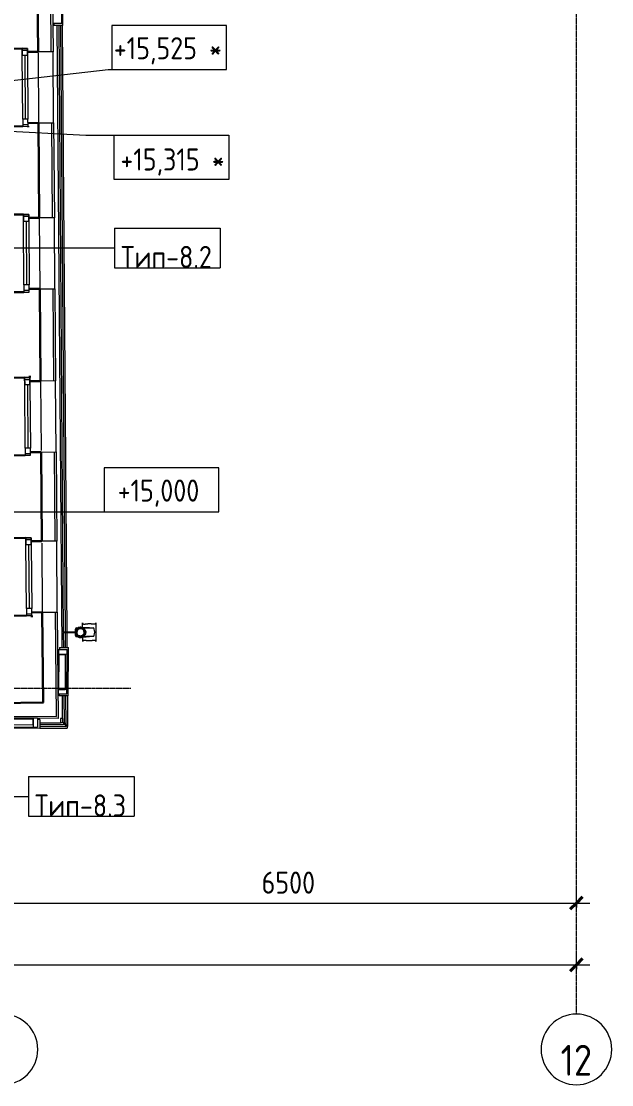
# Model space of a CAD drawing. Header units: millimetres. Extents: x -10051 to 73829, y -4843 to 44223.
# Drawn here: x 49062 to 55750, y -4499 to 7551 of the extents above; entities that cross this region are included whole.
import ezdxf

# ---------------------------------------------------------------- set-up
doc = ezdxf.new("R2010")
doc.units = ezdxf.units.MM
doc.linetypes.add('ADSK_Линия сетки', pattern=[25, 20, -2.5, 0, -2.5])
for name, color, linetype, lineweight in [('_ Окна', 7, 'Continuous', 9), ('Аннотация', 7, 'Continuous', 20), ('Марки', 7, 'Continuous', 20), ('Обобщенные модели', 7, 'Continuous', 18), ('Окна', 7, 'Continuous', 9), ('Оси', 7, 'Continuous', 9), ('Отметки', 7, 'Continuous', 9), ('Размеры', 7, 'Continuous', 9), ('Размеры-100', 7, 'Continuous', 9), ('Стены наружные', 7, 'Continuous', 18), ('Стены несущие', 7, 'Continuous', 30), ('Стены отделка', 7, 'Continuous', 30), ('Стены штриховка', 7, 'Continuous', 9)]:
    doc.layers.add(name, color=color, linetype=linetype, lineweight=lineweight)
doc.styles.add('GOST Common', font='GOST_Common.ttf', dxfattribs={"width": 0.9, "height": 350})
doc.styles.add('GOST Common_2', font='GOST_Common.ttf', dxfattribs={"width": 0.9, "height": 250})
doc.styles.add('GOST Common_B', font='', dxfattribs={"width": 0.9, "height": 250})
doc.styles.get('GOST Common_B').set_extended_font_data('GOST Common', bold=True)
doc.dimstyles.new('ADSK_Основной_2_5_мм_Оси', dxfattribs={"dimscale": 304.8, "dimtxt": 251.428749, "dimasz": 0.463911, "dimexe": 0.492126, "dimexo": 0.492126, "dimgap": 0.098425, "dimtad": 1, "dimrnd": 0.01, "dimdsep": 46, "dimtxsty": 'GOST Common_2', "dimblk1": 'OBLIQUE', "dimblk2": 'OBLIQUE', "dimsah": 1, "dimcen": 0.09, "dimdle": 0.492126, "dimazin": 2, "dimtfac": 1, "dimtdec": 4, "dimtix": 1, "dimtmove": 0, "dimatfit": 3, "dimfxl": 1, "dimtvp": 1, "dimtolj": 1, "dimtzin": 0, "dimlwd": 20, "dimlwe": 20, "dimarcsym": 2})

# ---------------------------------------------------------------- blocks, each defined once
blk = doc.blocks.new('окна_rehau_однопольное_фрамуга_сверху - 840х2230 _глухое_ _нов_ ок-21_-2152302-План потолков 4-го этажа')
at = {"layer": '_ Окна', "lineweight": 18}
for p, q in [((-440, 75), (-440, 135)), ((-440, 135), (-360, 135)), ((-360, 135), (-360, 75)), ((360, 135), (360, 75)), ((440, 135), (360, 135)), ((440, 75), (440, 135)), ((-360, 75), (-440, 75)), ((360, 75), (440, 75))]:
    blk.add_line(p, q, dxfattribs=at)
at = {"layer": '_ Окна'}
for p, q in [((-420, 75), (-420, 135)), ((420, 75), (420, 135)), ((-360, 105), (360, 105))]:
    blk.add_line(p, q, dxfattribs=at)
at = {"layer": 'Окна'}
for p, q in [((-440, 135), (-440, 75)), ((-360, 135), (-440, 135)), ((-360, 135), (360, 135)), ((440, 135), (360, 135)), ((440, 75), (440, 135)), ((-440, 75), (-360, 75)), ((360, 75), (-360, 75)), ((360, 75), (440, 75))]:
    blk.add_line(p, q, dxfattribs=at)
blk = doc.blocks.new('Водосток - Тип 1 _карниз больше 490мм_-5165756-План потолков 4-го этажа')
at = {"layer": 'Обобщенные модели'}
for p, q in [((19, 335), (25, 335)), ((75, 185), (75, 306)), ((75, 264), (75, 306)), ((175, 306), (175, 184)), ((175, 306), (175, 264)), ((225, 335), (231, 335)), ((25, 185), (19, 185)), ((75, 173), (75, 183)), ((75, 114), (75, 147)), ((75, 114), (75, 147)), ((175, 177), (175, 173)), ((175, 147), (175, 114)), ((175, 147), (175, 114)), ((231, 185), (225, 185)), ((120, -30), (120, 109)), ((130, 109), (130, -30)), ((120, -30), (130, -30))]:
    blk.add_line(p, q, dxfattribs=at)
at = {"layer": 'Обобщенные модели', "flags": 128}
for points in [[(75, 264), (75, 258), (75, 252), (75, 247), (75, 242), (75, 236), (75, 231), (75, 226), (75, 221), (75, 216), (75, 212), (75, 207), (75, 203), (75, 199), (75, 195), (75, 191), (75, 188), (75, 184), (75, 181), (75, 178), (75, 175), (75, 173)], [(75, 184), (75, 189), (75, 194), (75, 199), (75, 204), (75, 208), (75, 213), (75, 217), (75, 221), (75, 225), (75, 229), (75, 232), (75, 236), (75, 239), (75, 242), (75, 245), (75, 247), (75, 249), (75, 252), (75, 253), (75, 255), (75, 256), (75, 258), (75, 259), (75, 259), (75, 260), (75, 260)], [(175, 173), (175, 174), (175, 177), (175, 180), (175, 183), (175, 186), (175, 190), (175, 193), (175, 197), (175, 201), (175, 205), (175, 210), (175, 214), (175, 219), (175, 224), (175, 229), (175, 234), (175, 239), (175, 245), (175, 250), (175, 256), (175, 261), (175, 264)], [(175, 260), (175, 260), (175, 259), (175, 258), (175, 257), (175, 256), (175, 254), (175, 252), (175, 250), (175, 248), (175, 246), (175, 243), (175, 240), (175, 237), (175, 234), (175, 230), (175, 227), (175, 223), (175, 219), (175, 215), (175, 210), (175, 206), (175, 201), (175, 196), (175, 191), (175, 186), (175, 184)], [(75, 173), (75, 178), (75, 183)], [(175, 177), (175, 175), (175, 173)]]:
    blk.add_lwpolyline(points, dxfattribs=at)
at = {"layer": 'Обобщенные модели', "lineweight": 40}
for radius, start, end in [(52, 90, 270), (50, 90, 270), (50, 90, 270), (52, 270, 90), (50, 270, 90), (50, 270, 90)]:
    blk.add_arc((125, 160), radius, start, end, dxfattribs=at)
at = {"layer": 'Обобщенные модели'}
for centre, major_axis, start_param, end_param in [((125, 306), (-50, 0), 4.712389, 6.283185), ((125, 306), (-50, 0), 4.712389, 6.283185), ((125, 306), (-50, 0), 3.141593, 4.712389), ((125, 306), (-50, 0), 3.141593, 4.712389), ((125, 114), (50, 0), 2.395226, 4.614684), ((125, 114), (50, 0), 2.395226, 4.614684), ((125, 114), (50, 0), 4.80927, 7.029552), ((125, 114), (50, 0), 4.80927, 7.029552)]:
    blk.add_ellipse(centre, major_axis=major_axis, ratio=0.309017, start_param=start_param, end_param=end_param, dxfattribs=at)
for points, knots in [([(19, 185), (21, 185), (25, 186), (29, 189), (31, 192), (32, 195), (32, 197), (32, 199), (32, 202), (32, 204), (32, 206), (32, 209), (32, 211), (31, 214), (31, 217), (31, 220), (30, 223), (30, 226), (29, 229), (29, 232), (29, 236), (28, 240), (28, 246), (27, 255), (27, 265), (28, 274), (28, 280), (29, 284), (29, 288), (29, 291), (30, 294), (30, 297), (31, 300), (31, 303), (31, 306), (32, 309), (32, 311), (32, 314), (32, 316), (32, 318), (32, 321), (32, 323), (32, 325), (31, 328), (29, 331), (25, 334), (21, 335), (19, 335)], [-1, -1, -1, -1, -0.941176, -0.882353, -0.852941, -0.823529, -0.808824, -0.794118, -0.779412, -0.764706, -0.75, -0.735294, -0.720588, -0.705882, -0.691176, -0.676471, -0.661765, -0.647059, -0.632353, -0.617647, -0.602941, -0.588235, -0.558824, -0.529412, -0.470588, -0.441176, -0.411765, -0.397059, -0.382353, -0.367647, -0.352941, -0.338235, -0.323529, -0.308824, -0.294118, -0.279412, -0.264706, -0.25, -0.235294, -0.220588, -0.205882, -0.191176, -0.176471, -0.147059, -0.117647, -0.058824, 0, 0, 0, 0]), ([(19, 335), (22, 335), (29, 335), (39, 335), (48, 335), (56, 335), (61, 335), (65, 335), (68, 335), (71, 335), (74, 335), (78, 335), (81, 335), (84, 335), (86, 335), (88, 335), (90, 335), (93, 335), (96, 335), (100, 335), (102, 335), (105, 335), (107, 335), (110, 335), (116, 335), (121, 335), (125, 335)], [-1, -1, -1, -1, -0.875, -0.75, -0.625, -0.5625, -0.5, -0.46875, -0.4375, -0.40625, -0.375, -0.34375, -0.3125, -0.28125, -0.265625, -0.25, -0.234375, -0.21875, -0.1875, -0.15625, -0.140625, -0.125, -0.109375, -0.09375, -0.0625, 0, 0, 0, 0]), ([(125, 335), (129, 335), (134, 335), (140, 335), (143, 335), (145, 335), (148, 335), (150, 335), (154, 335), (157, 335), (160, 335), (162, 335), (164, 335), (166, 335), (169, 335), (172, 335), (176, 335), (179, 335), (182, 335), (185, 335), (189, 335), (194, 335), (202, 335), (211, 335), (221, 335), (228, 335), (231, 335)], [-1, -1, -1, -1, -0.9375, -0.90625, -0.890625, -0.875, -0.859375, -0.84375, -0.8125, -0.78125, -0.765625, -0.75, -0.734375, -0.71875, -0.6875, -0.65625, -0.625, -0.59375, -0.5625, -0.53125, -0.5, -0.4375, -0.375, -0.25, -0.125, 0, 0, 0, 0]), ([(231, 335), (229, 335), (225, 334), (221, 331), (219, 328), (218, 325), (218, 323), (218, 321), (218, 318), (218, 316), (218, 314), (218, 311), (218, 309), (219, 306), (219, 303), (219, 300), (220, 297), (220, 294), (221, 291), (221, 288), (221, 284), (222, 280), (222, 274), (223, 265), (223, 255), (222, 246), (222, 240), (221, 236), (221, 232), (221, 229), (220, 226), (220, 223), (219, 220), (219, 217), (219, 214), (218, 211), (218, 209), (218, 206), (218, 204), (218, 202), (218, 199), (218, 197), (218, 195), (219, 192), (221, 189), (225, 186), (229, 185), (231, 185)], [-1, -1, -1, -1, -0.941176, -0.882353, -0.852941, -0.823529, -0.808824, -0.794118, -0.779412, -0.764706, -0.75, -0.735294, -0.720588, -0.705882, -0.691176, -0.676471, -0.661765, -0.647059, -0.632353, -0.617647, -0.602941, -0.588235, -0.558824, -0.529412, -0.470588, -0.441176, -0.411765, -0.397059, -0.382353, -0.367647, -0.352941, -0.338235, -0.323529, -0.308824, -0.294118, -0.279412, -0.264706, -0.25, -0.235294, -0.220588, -0.205882, -0.191176, -0.176471, -0.147059, -0.117647, -0.058824, 0, 0, 0, 0]), ([(74, 185), (73, 185), (71, 185), (68, 185), (65, 185), (61, 185), (56, 185), (48, 185), (39, 185), (29, 185), (22, 185), (19, 185)], [-0.625, -0.625, -0.625, -0.625, -0.59375, -0.5625, -0.53125, -0.5, -0.4375, -0.375, -0.25, -0.125, 0, 0, 0, 0]), ([(231, 185), (228, 185), (221, 185), (211, 185), (202, 185), (194, 185), (189, 185), (185, 185), (182, 185), (179, 185), (177, 185), (176, 185)], [-1, -1, -1, -1, -0.875, -0.75, -0.625, -0.5625, -0.5, -0.46875, -0.4375, -0.40625, -0.375, -0.375, -0.375, -0.375])]:
    blk.add_open_spline(points, degree=3, knots=knots, dxfattribs=at)
blk = doc.blocks.new('Ось сетки - Круг_Ø8 мм-8258-План потолков 4-го этажа')
at = {"layer": 'Оси', "lineweight": 20}
for start, end in [(360, 180), (180, 360)]:
    blk.add_arc((0, 0), 4, start, end, dxfattribs=at)
blk = doc.blocks.new('DIMBLOCK17-План потолков 4-го этажа')
at = {"layer": 'Размеры-100', "lineweight": 20, "transparency": 16777216}
for p, q in [((48850, -2441), (48850, -2291)), ((55350, -2441), (55350, -2291)), ((48850, -2441), (55500, -2441)), ((48850, -2441), (48850, -2491)), ((55350, -2441), (55350, -2491))]:
    blk.add_line(p, q, dxfattribs=at)
at = {"layer": 'Размеры-100', "lineweight": 40, "transparency": 16777216}
for p, q in [((48850, -2441), (48920, -2370)), ((55350, -2441), (55420, -2370)), ((48850, -2441), (48779, -2511)), ((55350, -2441), (55279, -2511))]:
    blk.add_line(p, q, dxfattribs=at)
at = {"layer": 'Размеры-100', "color": 0, "lineweight": 20, "transparency": 16777216, "insert": (51784, -2084), "char_height": 250, "width": 756.84, "attachment_point": 1, "line_spacing_factor": 1.022761, "style": 'GOST Common_2'}
blk.add_mtext('6500', dxfattribs=at)
blk = doc.blocks.new('_Oblique')
at = {"color": 0, "linetype": 'ByBlock', "lineweight": -2}
blk.add_line((-0.5, -0.5), (0.5, 0.5), dxfattribs=at)
blk = doc.blocks.new('DIMBLOCK18-План потолков 4-го этажа')
at = {"layer": 'Размеры-100', "lineweight": 20, "transparency": 16777216}
for p, q in [((-6500, -3141), (-6500, -2991)), ((55350, -3141), (55350, -2991)), ((-6650, -3141), (55500, -3141)), ((-6500, -3141), (-6500, -3191)), ((55350, -3141), (55350, -3191))]:
    blk.add_line(p, q, dxfattribs=at)
at = {"layer": 'Размеры-100', "lineweight": 40, "transparency": 16777216}
for p, q in [((-6500, -3141), (-6430, -3070)), ((55350, -3141), (55420, -3070)), ((-6500, -3141), (-6571, -3211)), ((55350, -3141), (55279, -3211))]:
    blk.add_line(p, q, dxfattribs=at)
at = {"layer": 'Размеры-100', "color": 0, "lineweight": 20, "transparency": 16777216, "insert": (24054, -2784), "char_height": 250, "width": 889.8, "attachment_point": 1, "line_spacing_factor": 1.022761, "style": 'GOST Common_2'}
blk.add_mtext('61850', dxfattribs=at)
blk = doc.blocks.new('ADSK_Марка_Потолок - ADSK_Марка и Смещение от уровня-155896-План потолков 4-го этажа')
at = {"layer": 'Марки'}
for p, q in [((-6, 4.5), (-6, 0)), ((-6, 4.5), (6, 4.5)), ((6, 4.5), (6, 0)), ((-6, 0), (6, 0))]:
    blk.add_line(p, q, dxfattribs=at)
blk = doc.blocks.new('Высотные отметки - Рамка-12095-План потолков 4-го этажа')
at = {"layer": 'Аннотация'}
for p, q in [((-6.5, 0), (-6.5, 5)), ((-6.5, 5), (6.5, 5)), ((6.5, 5), (6.5, 0)), ((6.5, 0), (-6.5, 0))]:
    blk.add_line(p, q, dxfattribs=at)

msp = doc.modelspace()

# ---------------------------------------------------------------- linework, layer by layer
at = {"layer": 'Марки'}
for p, q in [((48474.09, 4983.359), (50116.405, 4983.359)), ((48695.612, -1231.63), (49142.387, -1231.63))]:
    msp.add_line(p, q, dxfattribs=at)
at = {"layer": 'Оси', "linetype": 'ADSK_Линия сетки'}
for p, q in [((55349.565, -3698.875), (55349.565, 44222.998)), ((-9251.096, -5), (50302.279, -5))]:
    msp.add_line(p, q, dxfattribs=at)
at = {"layer": 'Отметки', "lineweight": 20}
for p, q in [((48486.451, 6828.715), (50047.15, 7002.871)), ((50047.15, 7002.871), (50737.073, 7002.871)), ((48593.753, 6323.388), (49793.619, 6259.318)), ((49793.619, 6259.318), (50764.308, 6259.318)), ((48062.863, 1990.851), (50353.211, 1990.851)), ((50353.211, 1990.851), (50650.75, 1990.851))]:
    msp.add_line(p, q, dxfattribs=at)
at = {"layer": 'Стены наружные'}
for p, q in [((49519.677, 7528.534), (49515.882, 8028.52)), ((49532.372, 7503.586), (49528.198, 8053.57)), ((49419.782, 7527.776), (49519.677, 7528.534)), ((49432.185, 7527.87), (49432.375, 7502.827)), ((49532.372, 7503.586), (49432.375, 7502.827)), ((49523.451, 456.468), (49469.97, 7503.112)), ((49542.127, 630.903), (49489.968, 7503.264)), ((49562.126, 630.984), (49509.967, 7503.416)), ((49582.125, 631.064), (49529.966, 7503.568)), ((49252.317, 7193.088), (49258.342, 6399.165)), ((49428.337, 6400.455), (49422.228, 7205.432)), ((49266.501, 5324.196), (49272.61, 4519.219)), ((49442.605, 4520.509), (49436.496, 5325.486)), ((49280.541, 3474.249), (49286.499, 2689.272)), ((49456.646, 2670.562), (49450.536, 3475.539)), ((49294.468, 1639.302), (49300.425, 854.324)), ((49470.421, 855.615), (49464.311, 1660.591)), ((49543.452, 456.328), (49542.2, 621.244)), ((49563.453, 456.188), (49562.199, 621.396)), ((49583.454, 456.048), (49582.198, 621.548)), ((49482.607, 431.797), (49479.106, -68.191)), ((49482.257, 381.798), (49582.255, 381.098)), ((49482.607, 431.797), (49582.605, 431.097)), ((49495.288, 456.665), (49495.113, 431.71)), ((49495.288, 456.665), (49595.285, 455.965)), ((49579.104, -68.891), (49582.605, 431.097)), ((49591.434, -94.022), (49595.285, 455.965)), ((49479.106, -68.191), (49579.104, -68.891)), ((49488.084, -18.252), (49479.456, -18.192)), ((49491.612, -68.278), (49491.437, -93.321)), ((49591.434, -94.022), (49491.437, -93.321)), ((49529.562, -348.729), (49527.626, -93.575)), ((49549.942, -398.872), (49547.626, -93.715)), ((49579.454, -18.892), (49558.083, -18.742)), ((49570.095, -419.013), (49567.627, -93.855)), ((49590.248, -439.154), (49587.628, -93.995)), ((49247.004, -347.091), (48747.016, -343.59)), ((49197.005, -346.741), (49196.305, -446.738)), ((49247.004, -347.091), (49246.304, -447.089)), ((49271.872, -359.772), (49246.917, -359.597)), ((49271.872, -359.772), (49271.172, -459.769)), ((49504.925, -348.556), (49504.575, -398.555)), ((49529.562, -348.729), (49504.925, -348.556)), ((49529.561, -348.729), (49529.941, -398.731)), ((48721.185, -455.918), (49271.172, -459.769)), ((48746.316, -443.588), (49246.304, -447.089)), ((49271.192, -456.92), (49580.253, -459.084)), ((49271.332, -436.921), (49560.1, -438.943)), ((49271.472, -416.922), (49539.947, -418.802)), ((49271.612, -396.924), (49504.575, -398.555)), ((49529.941, -398.731), (49504.575, -398.554)), ((49540.087, -398.803), (49539.947, -418.802)), ((49550.093, -418.873), (49539.947, -418.802)), ((49549.942, -398.872), (49540.087, -398.803)), ((49549.942, -398.872), (49550.093, -418.873)), ((49560.24, -418.944), (49560.1, -438.943)), ((49570.246, -439.014), (49560.1, -438.943)), ((49570.095, -419.013), (49560.24, -418.944)), ((49570.094, -419.013), (49570.246, -439.014)), ((49580.393, -439.085), (49580.253, -459.084)), ((49590.248, -439.154), (49580.393, -439.085))]:
    msp.add_line(p, q, dxfattribs=at)
at = {"layer": 'Стены несущие'}
for p, q in [((49252.233, 7204.142), (49244.224, 8259.429)), ((49071.934, 7242.774), (48741.944, 7240.27)), ((49252.233, 7204.142), (49132.236, 7203.231)), ((49138.346, 6398.254), (49258.342, 6399.165)), ((49266.501, 5324.196), (49258.342, 6399.165)), ((48748.623, 6360.295), (49078.613, 6362.8)), ((49138.695, 6352.201), (49138.611, 6363.255)), ((49086.203, 5362.828), (48756.212, 5360.324)), ((49266.501, 5324.196), (49146.504, 5323.285)), ((48762.891, 4480.349), (49092.881, 4482.854)), ((49152.614, 4518.308), (49272.61, 4519.219)), ((49280.541, 3474.249), (49272.61, 4519.219)), ((49100.243, 3512.882), (48770.252, 3510.377)), ((49160.241, 3513.337), (49160.089, 3533.337)), ((49280.541, 3474.249), (49160.545, 3473.338)), ((49166.654, 2668.361), (49286.651, 2669.272)), ((49286.651, 2669.272), (49294.316, 1659.301)), ((48776.931, 2630.403), (49106.922, 2632.907)), ((49114.018, 1697.934), (48784.027, 1695.43)), ((49294.316, 1659.301), (49174.319, 1658.391)), ((49180.429, 853.414), (49300.425, 854.324)), ((49308.198, -169.733), (49300.425, 854.324)), ((48790.706, 815.455), (49120.696, 817.959)), ((49180.846, 798.415), (49180.695, 818.415)), ((49308.198, -169.733), (48798.212, -173.604))]:
    msp.add_line(p, q, dxfattribs=at)
at = {"layer": 'Стены отделка', "lineweight": 9}
for p, q in [((49415.519, 8089.429), (49422.228, 7205.432)), ((49422.228, 7205.432), (49252.233, 7204.142)), ((49258.342, 6399.165), (49428.337, 6400.455)), ((49428.337, 6400.455), (49436.496, 5325.486)), ((49436.496, 5325.486), (49266.501, 5324.196)), ((49272.61, 4519.219), (49442.605, 4520.509)), ((49442.605, 4520.509), (49450.536, 3475.539)), ((49450.536, 3475.539), (49280.541, 3474.249)), ((49280.541, 3474.249), (49280.541, 3474.249)), ((49286.651, 2669.272), (49456.646, 2670.562)), ((49456.646, 2670.562), (49464.311, 1660.591)), ((49464.311, 1660.591), (49294.316, 1659.301)), ((49300.425, 854.324), (49470.421, 855.615)), ((49470.421, 855.615), (49479.558, -348.379)), ((49488.053, -22.712), (49490.854, 377.279)), ((49490.854, 377.279), (49560.852, 376.788)), ((49560.852, 376.788), (49558.051, -23.202)), ((49558.051, -23.202), (49488.053, -22.712)), ((41498.648, -122.491), (49308.254, -177.175)), ((49308.254, -177.175), (49308.198, -169.733)), ((49479.558, -348.379), (41329.92, -291.314)), ((41349.771, -271.452), (49459.405, -328.237)), ((48792.495, -352.537), (49192.486, -355.338)), ((49192.486, -355.338), (49191.995, -425.336)), ((49191.995, -425.336), (48792.005, -422.535))]:
    msp.add_line(p, q, dxfattribs=at)
at = {"layer": 'Стены штриховка'}
for p, q in [((49402.229, 7205.28), (49395.518, 8089.429)), ((49416.497, 5325.334), (49408.338, 6400.303)), ((49430.537, 3475.387), (49422.606, 4520.357)), ((49444.312, 1660.44), (49436.646, 2670.411)), ((49459.405, -328.237), (49450.421, 855.463))]:
    msp.add_line(p, q, dxfattribs=at)

# ---------------------------------------------------------------- block references
at = {"layer": 'Марки', "xscale": 99.99999999999993, "yscale": 99.99999999999993, "zscale": 99.99999999999993}
for p in [(50716.405, 4758.359), (49742.387, -1456.63)]:
    msp.add_blockref('ADSK_Марка_Потолок - ADSK_Марка и Смещение от уровня-155896-План потолков 4-го этажа', p, dxfattribs=at)
at = {"layer": 'Обобщенные модели', "rotation": 270.4348437794068}
msp.add_blockref('Водосток - Тип 1 _карниз больше 490мм_-5165756-План потолков 4-го этажа', (49571.213, 751.298), dxfattribs=at)
at = {"layer": 'Окна', "rotation": 270.4348437794067}
for p in [(49000.276, 6802.218), (49014.544, 4922.272), (49028.584, 3072.325), (49042.359, 1257.378)]:
    msp.add_blockref('окна_rehau_однопольное_фрамуга_сверху - 840х2230 _глухое_ _нов_ ок-21_-2152302-План потолков 4-го этажа', p, dxfattribs=at)
at = {"layer": 'Оси', "lineweight": 20, "xscale": 99.99999999999993, "yscale": 99.99999999999993, "zscale": 99.99999999999993}
for p in [(48849.565, -4098.875), (55349.565, -4098.875)]:
    msp.add_blockref('Ось сетки - Круг_Ø8 мм-8258-План потолков 4-го этажа', p, dxfattribs=at)
at = {"layer": 'Отметки', "lineweight": 20, "extrusion": (0, 0, -1), "xscale": 99.99999999999993, "yscale": 99.99999999999993, "zscale": 99.99999999999993}
for p in [(-50737.073, 7002.871), (-50650.75, 1990.851)]:
    msp.add_blockref('Высотные отметки - Рамка-12095-План потолков 4-го этажа', p, dxfattribs=at)
at = {"layer": 'Отметки', "lineweight": 20, "xscale": 99.99999999999993, "yscale": 99.99999999999993, "zscale": 99.99999999999993, "rotation": 180}
msp.add_blockref('Высотные отметки - Рамка-12095-План потолков 4-го этажа', (50764.308, 6259.318), dxfattribs=at)

# ---------------------------------------------------------------- texts
at = {"layer": 'Марки', "lineweight": 9, "char_height": 250, "width": 1065.6, "attachment_point": 5, "line_spacing_factor": 1.022766, "style": 'GOST Common_B'}
for s, insert in [('\\pt1143,2286,3429,4572,5715,6858,8001,9144,10287,11430,12573,13716,14859,16002,17145,18288,19431,20574,21717,22860,24003,25146,26289,27432,28575,29718,30861,32004,33147,34290,35433,36576;Тип-8.2', (50706.224, 4880.515)), ('\\pt1143,2286,3429,4572,5715,6858,8001,9144,10287,11430,12573,13716,14859,16002,17145,18288,19431,20574,21717,22860,24003,25146,26289,27432,28575,29718,30861,32004,33147,34290,35433,36576;Тип-8.3', (49732.206, -1334.475))]:
    msp.add_mtext(s, dxfattribs=dict(at, insert=insert))
at = {"layer": 'Оси', "insert": (55348.735, -4221.779), "char_height": 350, "width": 387, "attachment_point": 5, "line_spacing_factor": 1.022766, "style": 'GOST Common'}
msp.add_mtext('\\pt89.999,180.0015,270.0005,359.9995,449.9985,540.001,630,719.999,810.0015,900.0005,989.9995,1079.9985,1170.001,1260,1349.999,1440.0015,1530.0005,1619.9995,1709.9985,1800.001,1890,1979.999,2070.0015,2160.0005,2249.9995,2339.9985,2430.001,2520,2609.999,2700.0015,2790.0005,2879.9995;12', dxfattribs=at)
at = {"layer": 'Отметки', "lineweight": 20, "char_height": 250, "attachment_point": 1, "line_spacing_factor": 1.022761, "style": 'GOST Common_2'}
for s, insert, width in [('+15,525 *', (50109.856, 7370.774), 1442.16184), ('+15,315 *', (50184.778, 6109.874), 1390.87157), ('+15,000', (50153.938, 2358.411), 1164.59094)]:
    msp.add_mtext(s, dxfattribs=dict(at, insert=insert, width=width))

# ---------------------------------------------------------------- dimensions: what is measured, and where the dimension line sits
at = {"layer": 'Размеры', "lineweight": 20}
for base, p1, p2, override, picture, middle in [((55349.565, -2440.552), (48849.565, -2340.567), (55349.565, -2340.567), {"dimpost": '<>', "dimfxl": 6500}, 'DIMBLOCK17-План потолков 4-го этажа', (52099.565, -2285.552)), ((55349.565, -3140.552), (-6500.435, -3040.567), (55349.565, -3040.567), {"dimpost": '<>', "dimfxl": 61850}, 'DIMBLOCK18-План потолков 4-го этажа', (24424.565, -2985.552))]:
    dim = msp.add_linear_dim(base=base, p1=p1, p2=p2, dimstyle='ADSK_Основной_2_5_мм_Оси', override=override, dxfattribs=at)
    dim.commit()
    dim.dimension.update_dxf_attribs({"geometry": picture, "text_midpoint": middle})

doc.saveas('drawing.dxf')
